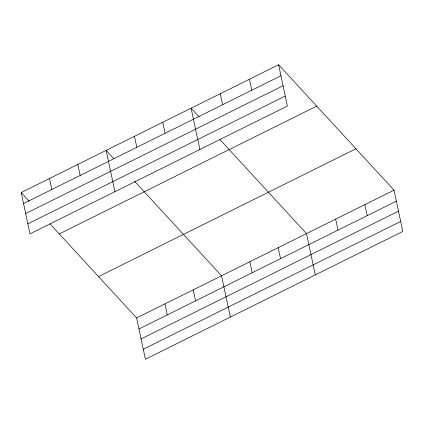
<?xml version="1.0" encoding="UTF-8"?>
<svg xmlns="http://www.w3.org/2000/svg" width="424" height="424" viewBox="0 0 424 424"><rect width="100%" height="100%" fill="white"/><g stroke="black" fill="none" stroke-linecap="round" stroke-linejoin="round"><path stroke-width="0.64" d="M278.61 64.745L287.387 106.042L29.977 233.841L21.2 192.544L278.61 64.745L394.023 190.159L402.8 231.456L145.39 359.255L136.613 317.958L49.984 223.824M23.543 203.552L280.948 75.758M25.663 213.548L283.073 85.749M27.852 223.846L285.262 96.047M59.286 233.926L316.696 106.133M98.527 276.57L355.937 148.776M136.613 317.958L394.023 190.159M138.955 328.966L396.361 201.172M141.075 338.962L398.486 211.168M143.264 349.259L400.675 221.466M199.063 116.86L191.092 108.194L199.868 149.492M219.876 139.475L306.504 233.613L315.281 274.911M113.674 158.549L106.143 150.366L114.925 191.664M134.488 181.17L221.556 275.786L230.338 317.083M21.2 192.544L29.171 201.204M364.847 204.644L367.189 215.657M335.676 219.129L338.018 230.137M249.434 79.23L251.777 90.238M278.186 247.669L280.529 258.677M220.263 93.715L222.605 104.723M249.874 261.725L252.211 272.738M162.774 122.255L165.116 133.263M193.243 289.841L195.581 300.849M134.461 136.311L136.798 147.319M164.925 303.897L167.268 314.91M77.831 164.427L80.168 175.435M49.513 178.483L51.855 189.496"/></g></svg>
